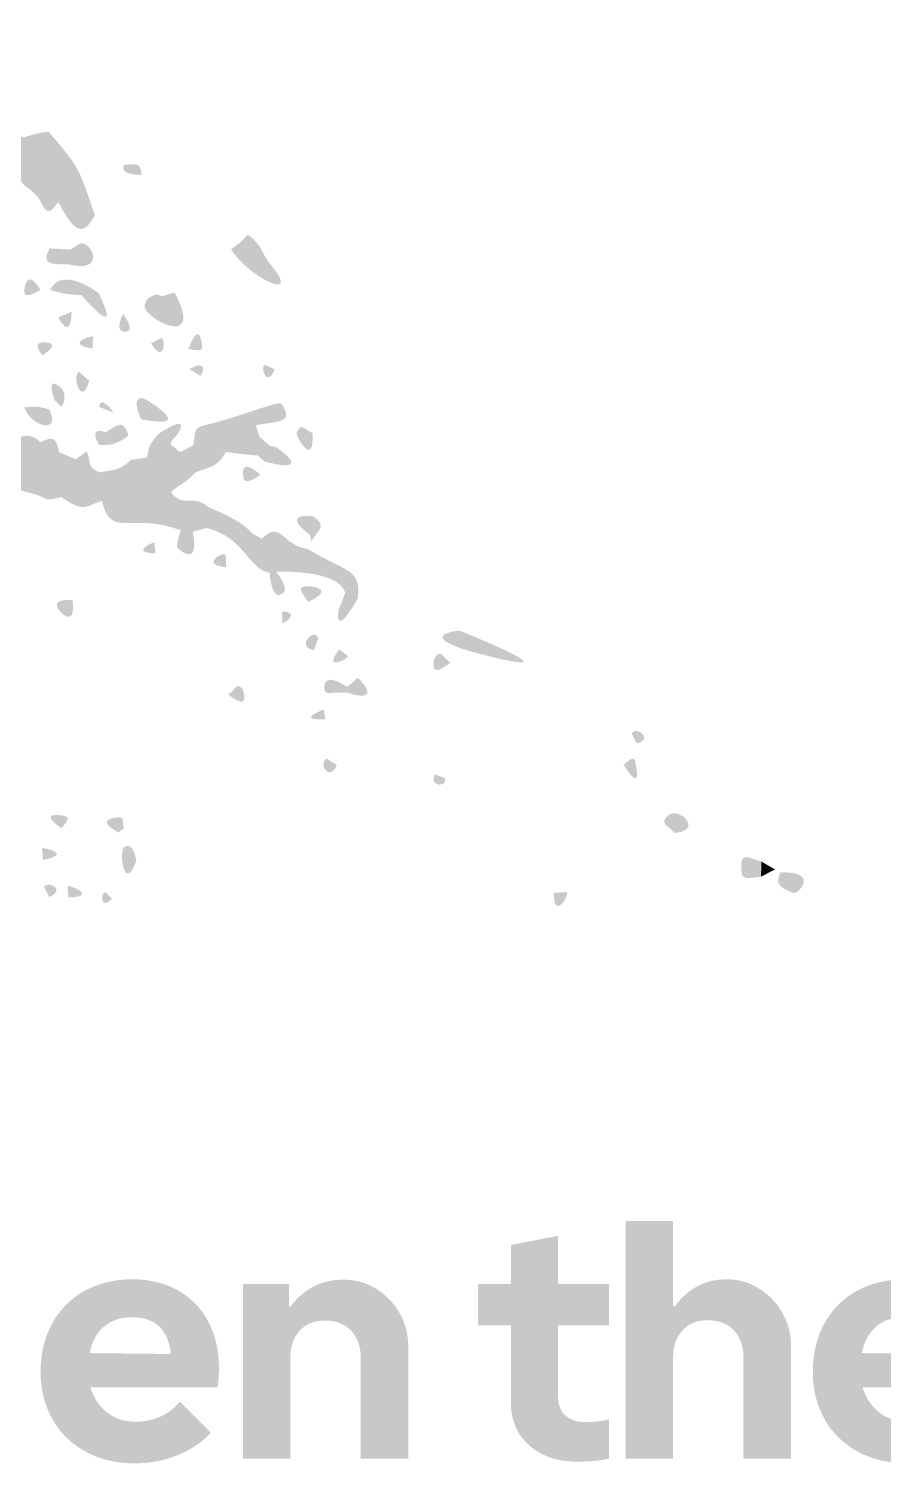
# Model space of a CAD drawing. Header units: millimetres. Extents: x 1296 to 1509, y 27 to 134.
# Drawn here: x 1365.73 to 1388, y 28.66 to 66.06 of the extents above; entities that cross this region are included whole.
import ezdxf

# ---------------------------------------------------------------- set-up
doc = ezdxf.new("R2010")
doc.units = ezdxf.units.MM

msp = doc.modelspace()

# ---------------------------------------------------------------- hatches: boundary and pattern name
at = {"true_color": 0x080808, "transparency": 33554687}
h = msp.add_hatch(color=18, dxfattribs=at)
edge = h.paths.add_edge_path(flags=0)
edge.add_spline(control_points=[(1364.169, 66.057), (1364.169, 66.057), (1364.287, 66.036), (1364.287, 66.036), (1365.489, 64.64), (1364.86, 64.34), (1364.96, 63.861), (1364.966, 63.831), (1365.491, 63.191), (1365.605, 63.227), (1365.656, 63.243), (1366.104, 63.385), (1366.256, 63.364), (1367.082, 62.404), (1367.039, 62.399), (1367.451, 61.203), (1367.112, 60.528), (1366.861, 60.872), (1366.5, 61.538), (1366.375, 62.433), (1366.263, 62.514), (1365.36, 62.537), (1365.36, 62.537), (1365.302, 62.701), (1365.302, 62.701), (1365.157, 62.95), (1365.163, 62.934), (1364.886, 63.066), (1364.643, 63.564), (1364.479, 63.267), (1364.42, 63.009), (1364.42, 63.009), (1364.216, 63.193), (1364.216, 63.193), (1363.966, 63.85), (1363.995, 63.86), (1364.284, 64.525), (1364.284, 64.525), (1364.119, 64.698), (1364.119, 64.698), (1364.103, 64.771), (1363.989, 65.264), (1363.751, 65.552), (1364.025, 65.762), (1363.993, 65.765), (1364.169, 66.057)], knot_values=[0, 0, 0, 0, 1, 1, 1, 2, 2, 2, 3, 3, 3, 4, 4, 4, 5, 5, 5, 6, 6, 6, 7, 7, 7, 8, 8, 8, 9, 9, 9, 10, 10, 10, 11, 11, 11, 12, 12, 12, 13, 13, 13, 14, 14, 14, 15, 15, 15, 15], degree=3, periodic=1)
h = msp.add_hatch(color=18, dxfattribs=at)
edge = h.paths.add_edge_path(flags=0)
edge.add_spline(control_points=[(1365.36, 62.537), (1366.263, 62.514), (1366.375, 62.433), (1366.5, 61.538), (1366.44, 61.512), (1366.262, 61.044), (1366.063, 61.502), (1365.97, 61.715), (1365.79, 61.84), (1365.759, 61.861), (1365.414, 62.101), (1365.525, 62.167), (1365.36, 62.537)], knot_values=[0, 0, 0, 0, 1, 1, 1, 2, 2, 2, 3, 3, 3, 4, 4, 4, 4], degree=3, periodic=1)
h = msp.add_hatch(color=18, dxfattribs=at)
edge = h.paths.add_edge_path(flags=0)
edge.add_spline(control_points=[(1368.666, 62.245), (1368.05, 62.25), (1368.196, 62.505), (1368.236, 62.509), (1368.575, 62.543), (1368.647, 62.553), (1368.666, 62.245)], knot_values=[0, 0, 0, 0, 1, 1, 1, 2, 2, 2, 2], degree=3, periodic=1)
h = msp.add_hatch(color=18, dxfattribs=at)
edge = h.paths.add_edge_path(flags=0)
edge.add_spline(control_points=[(1371.44, 60.694), (1371.86, 60.356), (1371.732, 60.281), (1372.066, 59.869), (1372.876, 58.868), (1371.387, 59.638), (1371.005, 60.311), (1371.271, 60.498), (1371.242, 60.48), (1371.44, 60.694)], knot_values=[0, 0, 0, 0, 1, 1, 1, 2, 2, 2, 3, 3, 3, 3], degree=3, periodic=1)
h = msp.add_hatch(color=18, dxfattribs=at)
edge = h.paths.add_edge_path(flags=0)
edge.add_spline(control_points=[(1366.273, 60.33), (1366.273, 60.33), (1366.808, 60.3), (1366.808, 60.3), (1366.808, 60.3), (1366.781, 59.911), (1366.781, 59.911), (1366.298, 59.917), (1366.044, 59.914), (1366.273, 60.33)], knot_values=[0, 0, 0, 0, 1, 1, 1, 2, 2, 2, 3, 3, 3, 3], degree=3, periodic=1)
h = msp.add_hatch(color=18, dxfattribs=at)
edge = h.paths.add_edge_path(flags=0)
edge.add_spline(control_points=[(1366.808, 60.3), (1367.078, 60.46), (1367.054, 60.455), (1367.078, 60.46), (1367.383, 60.517), (1367.752, 59.672), (1366.781, 59.911), (1366.781, 59.911), (1366.808, 60.3), (1366.808, 60.3)], knot_values=[0, 0, 0, 0, 1, 1, 1, 2, 2, 2, 3, 3, 3, 3], degree=3, periodic=1)
h = msp.add_hatch(color=18, dxfattribs=at)
edge = h.paths.add_edge_path(flags=0)
edge.add_spline(control_points=[(1366.288, 59.243), (1366.575, 59.883), (1367.471, 59.223), (1367.553, 59.162), (1367.518, 59.171), (1367.524, 59.143), (1367.104, 59.112), (1366.685, 59.131), (1366.706, 59.138), (1366.288, 59.243)], knot_values=[0, 0, 0, 0, 1, 1, 1, 2, 2, 2, 3, 3, 3, 3], degree=3, periodic=1)
h = msp.add_hatch(color=18, dxfattribs=at)
edge = h.paths.add_edge_path(flags=0)
edge.add_spline(control_points=[(1366.033, 59.248), (1365.749, 59.086), (1365.548, 59.008), (1365.632, 59.352), (1365.737, 59.783), (1366.017, 59.277), (1366.033, 59.248)], knot_values=[0, 0, 0, 0, 1, 1, 1, 2, 2, 2, 2], degree=3, periodic=1)
h = msp.add_hatch(color=18, dxfattribs=at)
edge = h.paths.add_edge_path(flags=0)
edge.add_spline(control_points=[(1367.553, 59.162), (1368.204, 57.825), (1367.127, 59.085), (1367.104, 59.112), (1367.524, 59.143), (1367.518, 59.171), (1367.553, 59.162)], knot_values=[0, 0, 0, 0, 1, 1, 1, 2, 2, 2, 2], degree=3, periodic=1)
h = msp.add_hatch(color=18, dxfattribs=at)
edge = h.paths.add_edge_path(flags=0)
edge.add_spline(control_points=[(1369.532, 59.181), (1370.369, 57.619), (1368.642, 58.545), (1368.753, 58.857), (1368.827, 59.065), (1368.838, 59.03), (1369.049, 59.132), (1369.049, 59.132), (1369.213, 59.085), (1369.213, 59.085), (1369.213, 59.085), (1369.532, 59.181), (1369.532, 59.181)], knot_values=[0, 0, 0, 0, 1, 1, 1, 2, 2, 2, 3, 3, 3, 4, 4, 4, 4], degree=3, periodic=1)
h = msp.add_hatch(color=18, dxfattribs=at)
edge = h.paths.add_edge_path(flags=0)
edge.add_spline(control_points=[(1366.847, 58.681), (1366.831, 57.907), (1366.509, 58.495), (1366.509, 58.525), (1366.51, 58.555), (1366.509, 58.525), (1366.847, 58.681)], knot_values=[0, 0, 0, 0, 1, 1, 1, 2, 2, 2, 2], degree=3, periodic=1)
h = msp.add_hatch(color=18, dxfattribs=at)
edge = h.paths.add_edge_path(flags=0)
edge.add_spline(control_points=[(1368.188, 58.626), (1368.544, 58.134), (1368.253, 58.155), (1368.216, 58.158), (1367.957, 58.177), (1368.171, 58.593), (1368.188, 58.626)], knot_values=[0, 0, 0, 0, 1, 1, 1, 2, 2, 2, 2], degree=3, periodic=1)
h = msp.add_hatch(color=18, dxfattribs=at)
edge = h.paths.add_edge_path(flags=0)
edge.add_spline(control_points=[(1369.896, 57.702), (1369.905, 57.732), (1370.139, 58.435), (1370.24, 57.875), (1370.291, 57.592), (1370.16, 57.69), (1369.896, 57.702)], knot_values=[0, 0, 0, 0, 1, 1, 1, 2, 2, 2, 2], degree=3, periodic=1)
h = msp.add_hatch(color=18, dxfattribs=at)
edge = h.paths.add_edge_path(flags=0)
edge.add_spline(control_points=[(1367.391, 57.72), (1366.664, 57.836), (1367.352, 58.067), (1367.404, 58.03), (1367.424, 58.016), (1367.404, 58.03), (1367.391, 57.72)], knot_values=[0, 0, 0, 0, 1, 1, 1, 2, 2, 2, 2], degree=3, periodic=1)
h = msp.add_hatch(color=18, dxfattribs=at)
edge = h.paths.add_edge_path(flags=0)
edge.add_spline(control_points=[(1368.92, 57.858), (1368.92, 57.858), (1369.196, 57.997), (1369.196, 57.997), (1369.315, 57.926), (1369.239, 57.307), (1368.92, 57.858)], knot_values=[0, 0, 0, 0, 1, 1, 1, 2, 2, 2, 2], degree=3, periodic=1)
h = msp.add_hatch(color=18, dxfattribs=at)
edge = h.paths.add_edge_path(flags=0)
edge.add_spline(control_points=[(1366.09, 57.541), (1366.072, 57.561), (1365.819, 57.849), (1366.081, 57.886), (1366.108, 57.89), (1366.647, 57.895), (1366.09, 57.541)], knot_values=[0, 0, 0, 0, 1, 1, 1, 2, 2, 2, 2], degree=3, periodic=1)
h = msp.add_hatch(color=18, dxfattribs=at)
edge = h.paths.add_edge_path(flags=0)
edge.add_spline(control_points=[(1369.913, 57.188), (1370.447, 57.47), (1370.237, 57.028), (1370.213, 57.013), (1370.19, 56.998), (1370.213, 57.013), (1369.913, 57.188)], knot_values=[0, 0, 0, 0, 1, 1, 1, 2, 2, 2, 2], degree=3, periodic=1)
h = msp.add_hatch(color=18, dxfattribs=at)
edge = h.paths.add_edge_path(flags=0)
edge.add_spline(control_points=[(1372.138, 57.184), (1371.962, 56.675), (1371.747, 57.228), (1371.879, 57.292), (1371.9, 57.301), (1371.879, 57.292), (1372.138, 57.184)], knot_values=[0, 0, 0, 0, 1, 1, 1, 2, 2, 2, 2], degree=3, periodic=1)
h = msp.add_hatch(color=18, dxfattribs=at)
edge = h.paths.add_edge_path(flags=0)
edge.add_spline(control_points=[(1366.41, 56.357), (1366.4, 56.385), (1366.142, 57.081), (1366.576, 56.691), (1366.722, 56.561), (1366.66, 56.228), (1366.57, 56.219), (1366.5, 56.213), (1366.48, 56.364), (1366.41, 56.357)], knot_values=[0, 0, 0, 0, 1, 1, 1, 2, 2, 2, 3, 3, 3, 3], degree=3, periodic=1)
h = msp.add_hatch(color=18, dxfattribs=at)
edge = h.paths.add_edge_path(flags=0)
edge.add_spline(control_points=[(1367.308, 56.88), (1367.092, 56.135), (1366.846, 57.083), (1367.042, 57.107), (1367.07, 57.11), (1367.042, 57.107), (1367.308, 56.88)], knot_values=[0, 0, 0, 0, 1, 1, 1, 2, 2, 2, 2], degree=3, periodic=1)
h = msp.add_hatch(color=18, dxfattribs=at)
edge = h.paths.add_edge_path(flags=0)
edge.add_spline(control_points=[(1367.95, 56.044), (1367.95, 56.044), (1367.562, 56.199), (1367.562, 56.199), (1367.6, 56.531), (1367.931, 56.071), (1367.95, 56.044)], knot_values=[0, 0, 0, 0, 1, 1, 1, 2, 2, 2, 2], degree=3, periodic=1)
h = msp.add_hatch(color=18, dxfattribs=at)
edge = h.paths.add_edge_path(flags=0)
edge.add_spline(control_points=[(1368.656, 55.88), (1368.386, 56.478), (1368.672, 56.448), (1368.741, 56.415), (1368.78, 56.396), (1370.176, 55.575), (1368.656, 55.88)], knot_values=[0, 0, 0, 0, 1, 1, 1, 2, 2, 2, 2], degree=3, periodic=1)
h = msp.add_hatch(color=18, dxfattribs=at)
edge = h.paths.add_edge_path(flags=0)
edge.add_spline(control_points=[(1365.61, 56.185), (1365.946, 56.221), (1365.923, 56.221), (1366.266, 56.136), (1366.587, 55.474), (1365.79, 55.685), (1365.61, 56.185)], knot_values=[0, 0, 0, 0, 1, 1, 1, 2, 2, 2, 2], degree=3, periodic=1)
h = msp.add_hatch(color=18, dxfattribs=at)
edge = h.paths.add_edge_path(flags=0)
edge.add_spline(control_points=[(1371.644, 55.72), (1371.12, 55.498), (1371.088, 55.531), (1370.875, 55.026), (1370.729, 54.807), (1370.758, 54.826), (1370.544, 54.662), (1370.414, 54.809), (1370.353, 54.704), (1370.211, 54.865), (1370.191, 54.888), (1370.211, 54.865), (1370.017, 55.201), (1370.088, 55.56), (1369.999, 55.652), (1370.355, 55.732), (1371.082, 55.894), (1372.255, 56.367), (1372.31, 56.288), (1372.662, 55.776), (1372.243, 55.833), (1371.644, 55.72)], knot_values=[0, 0, 0, 0, 1, 1, 1, 2, 2, 2, 3, 3, 3, 4, 4, 4, 5, 5, 5, 6, 6, 6, 7, 7, 7, 7], degree=3, periodic=1)
h = msp.add_hatch(color=18, dxfattribs=at)
edge = h.paths.add_edge_path(flags=0)
edge.add_spline(control_points=[(1366.037, 55.273), (1365.903, 55.051), (1365.891, 55.086), (1365.761, 54.867), (1365.292, 54.692), (1365.334, 54.68), (1364.951, 54.403), (1364.951, 54.403), (1364.837, 54.446), (1364.837, 54.446), (1365.4, 55.924), (1365.956, 55.356), (1366.037, 55.273)], knot_values=[0, 0, 0, 0, 1, 1, 1, 2, 2, 2, 3, 3, 3, 4, 4, 4, 4], degree=3, periodic=1)
h = msp.add_hatch(color=18, dxfattribs=at)
edge = h.paths.add_edge_path(flags=0)
edge.add_spline(control_points=[(1367.732, 55.531), (1368.07, 55.755), (1368.184, 55.863), (1368.318, 55.498), (1368.362, 55.377), (1367.913, 55.228), (1367.873, 55.215), (1367.873, 55.215), (1367.732, 55.531), (1367.732, 55.531)], knot_values=[0, 0, 0, 0, 1, 1, 1, 2, 2, 2, 3, 3, 3, 3], degree=3, periodic=1)
h = msp.add_hatch(color=18, dxfattribs=at)
edge = h.paths.add_edge_path(flags=0)
edge.add_spline(control_points=[(1369.084, 55.477), (1369.121, 55.502), (1369.922, 56.052), (1369.643, 55.535), (1369.585, 55.428), (1369.445, 55.357), (1369.433, 55.236), (1369.426, 55.157), (1369.605, 55.145), (1369.598, 55.066), (1369.598, 55.066), (1369.508, 54.901), (1369.508, 54.901), (1369.157, 54.64), (1369.073, 54.515), (1368.808, 54.882), (1368.884, 55.214), (1368.877, 55.196), (1369.084, 55.477)], knot_values=[0, 0, 0, 0, 1, 1, 1, 2, 2, 2, 3, 3, 3, 4, 4, 4, 5, 5, 5, 6, 6, 6, 6], degree=3, periodic=1)
h = msp.add_hatch(color=18, dxfattribs=at)
edge = h.paths.add_edge_path(flags=0)
edge.add_spline(control_points=[(1371.644, 55.72), (1371.746, 55.425), (1371.736, 55.448), (1371.746, 55.425), (1371.776, 55.354), (1371.8, 55.404), (1371.824, 55.349), (1371.845, 55.103), (1371.818, 55.125), (1371.7, 54.934), (1371.634, 54.939), (1371.188, 54.972), (1370.875, 55.026), (1371.088, 55.531), (1371.12, 55.498), (1371.644, 55.72)], knot_values=[0, 0, 0, 0, 1, 1, 1, 2, 2, 2, 3, 3, 3, 4, 4, 4, 5, 5, 5, 5], degree=3, periodic=1)
h = msp.add_hatch(color=18, dxfattribs=at)
edge = h.paths.add_edge_path(flags=0)
edge.add_spline(control_points=[(1373.129, 55.514), (1373.174, 54.583), (1372.678, 55.443), (1372.714, 55.527), (1372.831, 55.797), (1372.889, 55.63), (1373.129, 55.514)], knot_values=[0, 0, 0, 0, 1, 1, 1, 2, 2, 2, 2], degree=3, periodic=1)
h = msp.add_hatch(color=18, dxfattribs=at)
edge = h.paths.add_edge_path(flags=0)
edge.add_spline(control_points=[(1366.037, 55.273), (1366.368, 55.455), (1366.45, 55.394), (1366.519, 55.019), (1366.277, 54.666), (1366.325, 54.6), (1365.906, 54.519), (1365.906, 54.519), (1365.761, 54.867), (1365.761, 54.867), (1365.891, 55.086), (1365.903, 55.051), (1366.037, 55.273)], knot_values=[0, 0, 0, 0, 1, 1, 1, 2, 2, 2, 3, 3, 3, 4, 4, 4, 4], degree=3, periodic=1)
h = msp.add_hatch(color=18, dxfattribs=at)
edge = h.paths.add_edge_path(flags=0)
edge.add_spline(control_points=[(1367.732, 55.531), (1367.732, 55.531), (1367.873, 55.215), (1367.873, 55.215), (1367.873, 55.215), (1367.572, 55.202), (1367.572, 55.202), (1367.381, 55.486), (1367.444, 55.663), (1367.732, 55.531)], knot_values=[0, 0, 0, 0, 1, 1, 1, 2, 2, 2, 3, 3, 3, 3], degree=3, periodic=1)
h = msp.add_hatch(color=18, dxfattribs=at)
edge = h.paths.add_edge_path(flags=0)
edge.add_spline(control_points=[(1371.824, 55.349), (1372.012, 55.185), (1371.995, 55.197), (1372.012, 55.185), (1372.085, 55.132), (1372.099, 55.205), (1372.183, 55.144), (1372.183, 55.144), (1372.035, 54.734), (1372.035, 54.734), (1372.035, 54.734), (1371.873, 54.778), (1371.873, 54.778), (1371.873, 54.778), (1371.7, 54.934), (1371.7, 54.934), (1371.818, 55.125), (1371.845, 55.103), (1371.824, 55.349)], knot_values=[0, 0, 0, 0, 1, 1, 1, 2, 2, 2, 3, 3, 3, 4, 4, 4, 5, 5, 5, 6, 6, 6, 6], degree=3, periodic=1)
h = msp.add_hatch(color=18, dxfattribs=at)
edge = h.paths.add_edge_path(flags=0)
edge.add_spline(control_points=[(1366.519, 55.019), (1366.519, 55.019), (1366.953, 54.833), (1366.953, 54.833), (1366.953, 54.833), (1366.874, 54.588), (1366.874, 54.588), (1366.413, 54.319), (1366.43, 54.344), (1365.972, 54.042), (1365.96, 54.295), (1365.925, 54.27), (1365.906, 54.519), (1366.325, 54.6), (1366.277, 54.666), (1366.519, 55.019)], knot_values=[0, 0, 0, 0, 1, 1, 1, 2, 2, 2, 3, 3, 3, 4, 4, 4, 5, 5, 5, 5], degree=3, periodic=1)
h = msp.add_hatch(color=18, dxfattribs=at)
edge = h.paths.add_edge_path(flags=0)
edge.add_spline(control_points=[(1367.242, 55.042), (1367.373, 54.71), (1367.253, 54.614), (1367.582, 54.492), (1367.2, 54.23), (1367.442, 54.159), (1367.641, 53.748), (1367.242, 53.649), (1367.197, 53.403), (1366.58, 53.851), (1366.717, 54.046), (1366.943, 54.166), (1367.081, 54.361), (1367.171, 54.489), (1367.103, 54.564), (1367.091, 54.577), (1367.002, 54.675), (1366.963, 54.491), (1366.874, 54.588), (1366.874, 54.588), (1366.953, 54.833), (1366.953, 54.833), (1366.953, 54.833), (1367.242, 55.042), (1367.242, 55.042)], knot_values=[0, 0, 0, 0, 1, 1, 1, 2, 2, 2, 3, 3, 3, 4, 4, 4, 5, 5, 5, 6, 6, 6, 7, 7, 7, 8, 8, 8, 8], degree=3, periodic=1)
h = msp.add_hatch(color=18, dxfattribs=at)
edge = h.paths.add_edge_path(flags=0)
edge.add_spline(control_points=[(1369.598, 55.066), (1369.598, 55.066), (1369.707, 55.032), (1369.707, 55.032), (1369.707, 55.032), (1370.072, 54.49), (1370.072, 54.49), (1369.831, 54.195), (1369.37, 54.027), (1369.455, 53.939), (1369.827, 53.555), (1370.005, 53.948), (1370.427, 53.578), (1370.427, 53.578), (1370.362, 53.045), (1370.362, 53.045), (1370.362, 53.045), (1370.007, 52.947), (1370.007, 52.947), (1370.007, 52.947), (1369.69, 52.983), (1369.69, 52.983), (1368.382, 53.479), (1367.86, 52.74), (1367.641, 53.748), (1367.442, 54.159), (1367.2, 54.23), (1367.582, 54.492), (1368.019, 54.584), (1368.036, 54.512), (1368.397, 54.817), (1369.123, 53.605), (1369.813, 54.299), (1369.508, 54.901), (1369.508, 54.901), (1369.598, 55.066), (1369.598, 55.066)], knot_values=[0, 0, 0, 0, 1, 1, 1, 2, 2, 2, 3, 3, 3, 4, 4, 4, 5, 5, 5, 6, 6, 6, 7, 7, 7, 8, 8, 8, 9, 9, 9, 10, 10, 10, 11, 11, 11, 12, 12, 12, 12], degree=3, periodic=1)
h = msp.add_hatch(color=18, dxfattribs=at)
edge = h.paths.add_edge_path(flags=0)
edge.add_spline(control_points=[(1370.017, 55.201), (1370.211, 54.865), (1370.191, 54.888), (1370.211, 54.865), (1370.353, 54.704), (1370.414, 54.809), (1370.544, 54.662), (1370.544, 54.662), (1370.072, 54.49), (1370.072, 54.49), (1370.072, 54.49), (1369.707, 55.032), (1369.707, 55.032), (1369.707, 55.032), (1370.017, 55.201), (1370.017, 55.201)], knot_values=[0, 0, 0, 0, 1, 1, 1, 2, 2, 2, 3, 3, 3, 4, 4, 4, 5, 5, 5, 5], degree=3, periodic=1)
h = msp.add_hatch(color=18, dxfattribs=at)
edge = h.paths.add_edge_path(flags=0)
edge.add_spline(control_points=[(1372.183, 55.144), (1372.215, 55.13), (1373.136, 54.489), (1372.035, 54.734), (1372.035, 54.734), (1372.183, 55.144), (1372.183, 55.144)], knot_values=[0, 0, 0, 0, 1, 1, 1, 2, 2, 2, 2], degree=3, periodic=1)
h = msp.add_hatch(color=18, dxfattribs=at)
edge = h.paths.add_edge_path(flags=0)
edge.add_spline(control_points=[(1365.761, 54.867), (1365.761, 54.867), (1365.906, 54.519), (1365.906, 54.519), (1365.925, 54.27), (1365.96, 54.295), (1365.972, 54.042), (1365.972, 54.042), (1365.976, 53.898), (1365.976, 53.898), (1365.405, 54.062), (1365.385, 54.004), (1364.951, 54.403), (1365.334, 54.68), (1365.292, 54.692), (1365.761, 54.867)], knot_values=[0, 0, 0, 0, 1, 1, 1, 2, 2, 2, 3, 3, 3, 4, 4, 4, 5, 5, 5, 5], degree=3, periodic=1)
h = msp.add_hatch(color=18, dxfattribs=at)
edge = h.paths.add_edge_path(flags=0)
edge.add_spline(control_points=[(1366.874, 54.588), (1366.963, 54.491), (1367.002, 54.675), (1367.091, 54.577), (1367.103, 54.564), (1367.171, 54.489), (1367.081, 54.361), (1366.943, 54.166), (1366.717, 54.046), (1366.58, 53.851), (1366.263, 53.764), (1366.263, 53.75), (1365.976, 53.898), (1365.976, 53.898), (1365.972, 54.042), (1365.972, 54.042), (1366.43, 54.344), (1366.413, 54.319), (1366.874, 54.588)], knot_values=[0, 0, 0, 0, 1, 1, 1, 2, 2, 2, 3, 3, 3, 4, 4, 4, 5, 5, 5, 6, 6, 6, 6], degree=3, periodic=1)
h = msp.add_hatch(color=18, dxfattribs=at)
edge = h.paths.add_edge_path(flags=0)
edge.add_spline(control_points=[(1368.397, 54.817), (1368.397, 54.817), (1368.808, 54.882), (1368.808, 54.882), (1369.073, 54.515), (1369.157, 54.64), (1369.508, 54.901), (1369.813, 54.299), (1369.123, 53.605), (1368.397, 54.817)], knot_values=[0, 0, 0, 0, 1, 1, 1, 2, 2, 2, 3, 3, 3, 3], degree=3, periodic=1)
h = msp.add_hatch(color=18, dxfattribs=at)
edge = h.paths.add_edge_path(flags=0)
edge.add_spline(control_points=[(1371.764, 54.431), (1371.363, 54.132), (1371.333, 54.316), (1371.327, 54.352), (1371.231, 54.938), (1371.738, 54.455), (1371.764, 54.431)], knot_values=[0, 0, 0, 0, 1, 1, 1, 2, 2, 2, 2], degree=3, periodic=1)
h = msp.add_hatch(color=18, dxfattribs=at)
edge = h.paths.add_edge_path(flags=0)
edge.add_spline(control_points=[(1370.427, 53.578), (1371.369, 53.199), (1371.534, 52.918), (1371.554, 52.902), (1371.554, 52.902), (1371.805, 52.763), (1371.805, 52.763), (1372.313, 53.266), (1372.319, 52.588), (1372.996, 52.501), (1374.071, 51.856), (1374.388, 51.987), (1374.307, 51.209), (1374.307, 51.209), (1373.981, 51.367), (1373.981, 51.367), (1373.915, 51.451), (1373.859, 51.917), (1372.176, 51.909), (1372.176, 51.909), (1372.011, 51.87), (1372.011, 51.87), (1371.41, 52.009), (1371.374, 52.783), (1370.362, 53.045), (1370.362, 53.045), (1370.427, 53.578), (1370.427, 53.578)], knot_values=[0, 0, 0, 0, 1, 1, 1, 2, 2, 2, 3, 3, 3, 4, 4, 4, 5, 5, 5, 6, 6, 6, 7, 7, 7, 8, 8, 8, 9, 9, 9, 9], degree=3, periodic=1)
h = msp.add_hatch(color=18, dxfattribs=at)
edge = h.paths.add_edge_path(flags=0)
edge.add_spline(control_points=[(1373.057, 52.867), (1372.269, 53.449), (1373.116, 53.366), (1373.147, 53.343), (1373.482, 53.104), (1373.325, 53.032), (1373.094, 52.701), (1373.094, 52.701), (1373.057, 52.867), (1373.057, 52.867)], knot_values=[0, 0, 0, 0, 1, 1, 1, 2, 2, 2, 3, 3, 3, 3], degree=3, periodic=1)
h = msp.add_hatch(color=18, dxfattribs=at)
edge = h.paths.add_edge_path(flags=0)
edge.add_spline(control_points=[(1369.69, 52.983), (1369.69, 52.983), (1370.007, 52.947), (1370.007, 52.947), (1370.194, 51.949), (1369.607, 52.508), (1369.594, 52.552), (1369.579, 52.605), (1369.68, 52.949), (1369.69, 52.983)], knot_values=[0, 0, 0, 0, 1, 1, 1, 2, 2, 2, 3, 3, 3, 3], degree=3, periodic=1)
h = msp.add_hatch(color=18, dxfattribs=at)
edge = h.paths.add_edge_path(flags=0)
edge.add_spline(control_points=[(1369.03, 52.384), (1368.355, 52.389), (1368.966, 52.69), (1369.003, 52.656), (1369.019, 52.642), (1369.003, 52.656), (1369.03, 52.384)], knot_values=[0, 0, 0, 0, 1, 1, 1, 2, 2, 2, 2], degree=3, periodic=1)
h = msp.add_hatch(color=18, dxfattribs=at)
edge = h.paths.add_edge_path(flags=0)
edge.add_spline(control_points=[(1370.882, 52.013), (1370.268, 52.084), (1370.68, 52.319), (1370.706, 52.33), (1370.942, 52.432), (1370.838, 52.261), (1370.882, 52.013)], knot_values=[0, 0, 0, 0, 1, 1, 1, 2, 2, 2, 2], degree=3, periodic=1)
h = msp.add_hatch(color=18, dxfattribs=at)
edge = h.paths.add_edge_path(flags=0)
edge.add_spline(control_points=[(1372.011, 51.87), (1372.011, 51.87), (1372.176, 51.909), (1372.176, 51.909), (1372.506, 51.477), (1372.395, 51.379), (1372.36, 51.348), (1372.064, 51.084), (1372.014, 51.819), (1372.011, 51.87)], knot_values=[0, 0, 0, 0, 1, 1, 1, 2, 2, 2, 3, 3, 3, 3], degree=3, periodic=1)
h = msp.add_hatch(color=18, dxfattribs=at)
edge = h.paths.add_edge_path(flags=0)
edge.add_spline(control_points=[(1373.015, 51.115), (1372.85, 51.372), (1372.674, 51.513), (1373.002, 51.527), (1373.034, 51.529), (1373.776, 51.473), (1373.015, 51.115)], knot_values=[0, 0, 0, 0, 1, 1, 1, 2, 2, 2, 2], degree=3, periodic=1)
h = msp.add_hatch(color=18, dxfattribs=at)
edge = h.paths.add_edge_path(flags=0)
edge.add_spline(control_points=[(1373.981, 51.367), (1373.981, 51.367), (1374.307, 51.209), (1374.307, 51.209), (1374.283, 51.166), (1373.731, 50.175), (1373.797, 50.873), (1373.801, 50.915), (1373.818, 50.905), (1373.981, 51.367)], knot_values=[0, 0, 0, 0, 1, 1, 1, 2, 2, 2, 3, 3, 3, 3], degree=3, periodic=1)
h = msp.add_hatch(color=18, dxfattribs=at)
edge = h.paths.add_edge_path(flags=0)
edge.add_spline(control_points=[(1366.874, 51.164), (1366.949, 50.445), (1366.587, 50.826), (1366.563, 50.851), (1366.216, 51.216), (1366.839, 51.167), (1366.874, 51.164)], knot_values=[0, 0, 0, 0, 1, 1, 1, 2, 2, 2, 2], degree=3, periodic=1)
h = msp.add_hatch(color=18, dxfattribs=at)
edge = h.paths.add_edge_path(flags=0)
edge.add_spline(control_points=[(1372.343, 50.546), (1372.341, 50.864), (1372.32, 50.852), (1372.341, 50.864), (1372.363, 50.877), (1372.842, 50.847), (1372.343, 50.546)], knot_values=[0, 0, 0, 0, 1, 1, 1, 2, 2, 2, 2], degree=3, periodic=1)
h = msp.add_hatch(color=18, dxfattribs=at)
edge = h.paths.add_edge_path(flags=0)
edge.add_spline(control_points=[(1373.167, 49.862), (1372.676, 49.93), (1373.168, 50.469), (1373.273, 50.179), (1373.282, 50.154), (1373.273, 50.179), (1373.167, 49.862)], knot_values=[0, 0, 0, 0, 1, 1, 1, 2, 2, 2, 2], degree=3, periodic=1)
h = msp.add_hatch(color=18, dxfattribs=at)
edge = h.paths.add_edge_path(flags=0)
edge.add_spline(control_points=[(1376.946, 50.371), (1377, 50.351), (1380.4, 48.994), (1377.372, 49.792), (1377.317, 49.806), (1375.788, 50.209), (1376.946, 50.371)], knot_values=[0, 0, 0, 0, 1, 1, 1, 2, 2, 2, 2], degree=3, periodic=1)
h = msp.add_hatch(color=18, dxfattribs=at)
edge = h.paths.add_edge_path(flags=0)
edge.add_spline(control_points=[(1373.819, 49.874), (1374.047, 49.702), (1374.049, 49.725), (1374.047, 49.702), (1374.043, 49.61), (1373.378, 49.31), (1373.819, 49.874)], knot_values=[0, 0, 0, 0, 1, 1, 1, 2, 2, 2, 2], degree=3, periodic=1)
h = msp.add_hatch(color=18, dxfattribs=at)
edge = h.paths.add_edge_path(flags=0)
edge.add_spline(control_points=[(1376.721, 49.535), (1376.11, 49.045), (1376.3, 49.649), (1376.321, 49.675), (1376.473, 49.869), (1376.489, 49.713), (1376.721, 49.535)], knot_values=[0, 0, 0, 0, 1, 1, 1, 2, 2, 2, 2], degree=3, periodic=1)
h = msp.add_hatch(color=18, dxfattribs=at)
edge = h.paths.add_edge_path(flags=0)
edge.add_spline(control_points=[(1370.935, 48.7), (1371.15, 48.872), (1371.167, 49.027), (1371.307, 48.836), (1371.326, 48.81), (1371.515, 48.227), (1370.935, 48.7)], knot_values=[0, 0, 0, 0, 1, 1, 1, 2, 2, 2, 2], degree=3, periodic=1)
h = msp.add_hatch(color=18, dxfattribs=at)
edge = h.paths.add_edge_path(flags=0)
edge.add_spline(control_points=[(1374.03, 48.902), (1374.03, 48.902), (1374.017, 48.753), (1374.017, 48.753), (1373.514, 48.765), (1373.469, 48.68), (1373.438, 48.841), (1373.429, 48.889), (1373.376, 49.327), (1374.03, 48.902)], knot_values=[0, 0, 0, 0, 1, 1, 1, 2, 2, 2, 3, 3, 3, 3], degree=3, periodic=1)
h = msp.add_hatch(color=18, dxfattribs=at)
edge = h.paths.add_edge_path(flags=0)
edge.add_spline(control_points=[(1374.03, 48.902), (1374.307, 49.128), (1374.279, 49.131), (1374.307, 49.128), (1374.353, 49.123), (1374.996, 48.442), (1374.017, 48.753), (1374.017, 48.753), (1374.03, 48.902), (1374.03, 48.902)], knot_values=[0, 0, 0, 0, 1, 1, 1, 2, 2, 2, 3, 3, 3, 3], degree=3, periodic=1)
h = msp.add_hatch(color=18, dxfattribs=at)
edge = h.paths.add_edge_path(flags=0)
edge.add_spline(control_points=[(1373.462, 48.056), (1372.643, 48.015), (1373.423, 48.313), (1373.423, 48.313), (1373.423, 48.313), (1373.462, 48.056), (1373.462, 48.056)], knot_values=[0, 0, 0, 0, 1, 1, 1, 2, 2, 2, 2], degree=3, periodic=1)
h = msp.add_hatch(color=18, dxfattribs=at)
edge = h.paths.add_edge_path(flags=0)
edge.add_spline(control_points=[(1381.578, 47.43), (1381.578, 47.43), (1381.448, 47.687), (1381.448, 47.687), (1381.553, 47.903), (1382.035, 47.536), (1381.578, 47.43)], knot_values=[0, 0, 0, 0, 1, 1, 1, 2, 2, 2, 2], degree=3, periodic=1)
h = msp.add_hatch(color=18, dxfattribs=at)
edge = h.paths.add_edge_path(flags=0)
edge.add_spline(control_points=[(1381.237, 46.868), (1381.42, 47.025), (1381.509, 47.136), (1381.557, 46.874), (1381.7, 46.094), (1381.25, 46.846), (1381.237, 46.868)], knot_values=[0, 0, 0, 0, 1, 1, 1, 2, 2, 2, 2], degree=3, periodic=1)
h = msp.add_hatch(color=18, dxfattribs=at)
edge = h.paths.add_edge_path(flags=0)
edge.add_spline(control_points=[(1373.762, 46.866), (1373.577, 46.416), (1373.26, 46.897), (1373.494, 47.032), (1373.494, 47.032), (1373.762, 46.866), (1373.762, 46.866)], knot_values=[0, 0, 0, 0, 1, 1, 1, 2, 2, 2, 2], degree=3, periodic=1)
h = msp.add_hatch(color=18, dxfattribs=at)
edge = h.paths.add_edge_path(flags=0)
edge.add_spline(control_points=[(1376.319, 46.623), (1376.575, 46.519), (1376.566, 46.539), (1376.575, 46.519), (1376.677, 46.287), (1376.132, 46.28), (1376.319, 46.623)], knot_values=[0, 0, 0, 0, 1, 1, 1, 2, 2, 2, 2], degree=3, periodic=1)
h = msp.add_hatch(color=18, dxfattribs=at)
edge = h.paths.add_edge_path(flags=0)
edge.add_spline(control_points=[(1366.579, 45.219), (1366.557, 45.233), (1365.962, 45.632), (1366.584, 45.551), (1366.844, 45.517), (1366.752, 45.411), (1366.579, 45.219)], knot_values=[0, 0, 0, 0, 1, 1, 1, 2, 2, 2, 2], degree=3, periodic=1)
h = msp.add_hatch(color=18, dxfattribs=at)
edge = h.paths.add_edge_path(flags=0)
edge.add_spline(control_points=[(1382.555, 45.095), (1382.362, 45.33), (1382.183, 45.321), (1382.378, 45.537), (1382.638, 45.827), (1383.364, 45.149), (1382.555, 45.095)], knot_values=[0, 0, 0, 0, 1, 1, 1, 2, 2, 2, 2], degree=3, periodic=1)
h = msp.add_hatch(color=18, dxfattribs=at)
edge = h.paths.add_edge_path(flags=0)
edge.add_spline(control_points=[(1368.21, 45.212), (1368.21, 45.212), (1368.068, 45.109), (1368.068, 45.109), (1367.419, 45.453), (1368.029, 45.501), (1368.06, 45.5), (1368.232, 45.496), (1368.162, 45.428), (1368.21, 45.212)], knot_values=[0, 0, 0, 0, 1, 1, 1, 2, 2, 2, 3, 3, 3, 3], degree=3, periodic=1)
h = msp.add_hatch(color=18, dxfattribs=at)
edge = h.paths.add_edge_path(flags=0)
edge.add_spline(control_points=[(1368.535, 44.375), (1368.222, 43.497), (1368.07, 44.602), (1368.218, 44.718), (1368.446, 44.896), (1368.529, 44.412), (1368.535, 44.375)], knot_values=[0, 0, 0, 0, 1, 1, 1, 2, 2, 2, 2], degree=3, periodic=1)
h = msp.add_hatch(color=18, dxfattribs=at)
edge = h.paths.add_edge_path(flags=0)
edge.add_spline(control_points=[(1366.095, 44.389), (1366.091, 44.701), (1366.071, 44.687), (1366.091, 44.701), (1366.102, 44.707), (1366.924, 44.552), (1366.095, 44.389)], knot_values=[0, 0, 0, 0, 1, 1, 1, 2, 2, 2, 2], degree=3, periodic=1)
h = msp.add_hatch(color=18, dxfattribs=at)
edge = h.paths.add_edge_path(flags=0)
edge.add_spline(control_points=[(1384.824, 44.351), (1384.824, 44.351), (1384.819, 43.955), (1384.819, 43.955), (1384.436, 43.916), (1384.299, 43.831), (1384.3, 44.208), (1384.3, 44.601), (1384.47, 44.45), (1384.824, 44.351)], knot_values=[0, 0, 0, 0, 1, 1, 1, 2, 2, 2, 3, 3, 3, 3], degree=3, periodic=1)
msp.add_hatch(color=18, dxfattribs=at).paths.add_polyline_path([(1384.824, 44.351), (1385.18, 44.143), (1384.819, 43.955)], flags=0)
h = msp.add_hatch(color=18, dxfattribs=at)
edge = h.paths.add_edge_path(flags=0)
edge.add_spline(control_points=[(1366.263, 43.421), (1366.135, 43.688), (1366.123, 43.668), (1366.135, 43.688), (1366.229, 43.85), (1366.714, 43.629), (1366.263, 43.421)], knot_values=[0, 0, 0, 0, 1, 1, 1, 2, 2, 2, 2], degree=3, periodic=1)
h = msp.add_hatch(color=18, dxfattribs=at)
edge = h.paths.add_edge_path(flags=0)
edge.add_spline(control_points=[(1385.319, 44.064), (1386.367, 44.102), (1385.777, 43.488), (1385.662, 43.528), (1385.048, 43.744), (1385.322, 43.953), (1385.319, 44.064)], knot_values=[0, 0, 0, 0, 1, 1, 1, 2, 2, 2, 2], degree=3, periodic=1)
h = msp.add_hatch(color=18, dxfattribs=at)
edge = h.paths.add_edge_path(flags=0)
edge.add_spline(control_points=[(1366.764, 43.412), (1366.746, 43.708), (1366.732, 43.689), (1366.746, 43.708), (1366.775, 43.747), (1367.569, 43.438), (1366.764, 43.412)], knot_values=[0, 0, 0, 0, 1, 1, 1, 2, 2, 2, 2], degree=3, periodic=1)
h = msp.add_hatch(color=18, dxfattribs=at)
edge = h.paths.add_edge_path(flags=0)
edge.add_spline(control_points=[(1367.897, 43.375), (1367.591, 43.061), (1367.592, 43.544), (1367.733, 43.546), (1367.752, 43.546), (1367.733, 43.546), (1367.897, 43.375)], knot_values=[0, 0, 0, 0, 1, 1, 1, 2, 2, 2, 2], degree=3, periodic=1)
h = msp.add_hatch(color=18, dxfattribs=at)
edge = h.paths.add_edge_path(flags=0)
edge.add_spline(control_points=[(1379.419, 43.535), (1379.745, 43.544), (1379.726, 43.563), (1379.745, 43.544), (1379.833, 43.453), (1379.4, 42.805), (1379.419, 43.535)], knot_values=[0, 0, 0, 0, 1, 1, 1, 2, 2, 2, 2], degree=3, periodic=1)
at = {"true_color": 0x000000, "transparency": 33554687}
h = msp.add_hatch(color=18, dxfattribs=at)
edge = h.paths.add_edge_path(flags=0)
edge.add_spline(control_points=[(1381.293, 34.981), (1381.293, 34.981), (1382.525, 34.981), (1382.525, 34.981), (1382.525, 34.981), (1382.525, 32.764), (1382.525, 32.764), (1382.525, 32.764), (1382.586, 32.764), (1382.586, 32.764), (1382.708, 32.953), (1382.884, 33.116), (1383.114, 33.254), (1383.345, 33.391), (1383.614, 33.46), (1383.923, 33.46), (1384.22, 33.46), (1384.496, 33.383), (1384.752, 33.228), (1385.009, 33.073), (1385.214, 32.863), (1385.368, 32.596), (1385.523, 32.33), (1385.6, 32.033), (1385.6, 31.707), (1385.6, 31.707), (1385.6, 28.784), (1385.6, 28.784), (1385.6, 28.784), (1384.359, 28.784), (1384.359, 28.784), (1384.359, 28.784), (1384.359, 31.414), (1384.359, 31.414), (1384.359, 31.718), (1384.275, 31.957), (1384.106, 32.132), (1383.937, 32.307), (1383.71, 32.394), (1383.425, 32.394), (1383.151, 32.394), (1382.932, 32.305), (1382.769, 32.128), (1382.606, 31.95), (1382.525, 31.712), (1382.525, 31.414), (1382.525, 31.414), (1382.525, 28.784), (1382.525, 28.784), (1382.525, 28.784), (1381.293, 28.784), (1381.293, 28.784), (1381.293, 28.784), (1381.293, 34.981), (1381.293, 34.981)], knot_values=[0, 0, 0, 0, 1, 1, 1, 2, 2, 2, 3, 3, 3, 4, 4, 4, 5, 5, 5, 6, 6, 6, 7, 7, 7, 8, 8, 8, 9, 9, 9, 10, 10, 10, 11, 11, 11, 12, 12, 12, 13, 13, 13, 14, 14, 14, 15, 15, 15, 16, 16, 16, 17, 17, 17, 18, 18, 18, 18], degree=3, periodic=1)
h = msp.add_hatch(color=18, dxfattribs=at)
edge = h.paths.add_edge_path(flags=0)
edge.add_spline(control_points=[(1378.297, 32.257), (1378.297, 32.257), (1377.44, 32.257), (1377.44, 32.257), (1377.44, 32.257), (1377.44, 33.34), (1377.44, 33.34), (1377.44, 33.34), (1378.297, 33.34), (1378.297, 33.34), (1378.297, 33.34), (1378.297, 34.354), (1378.297, 34.354), (1378.297, 34.354), (1379.528, 34.595), (1379.528, 34.595), (1379.528, 34.595), (1379.528, 33.34), (1379.528, 33.34), (1379.528, 33.34), (1380.856, 33.34), (1380.856, 33.34), (1380.856, 33.34), (1380.856, 32.257), (1380.856, 32.257), (1380.856, 32.257), (1379.528, 32.257), (1379.528, 32.257), (1379.528, 32.257), (1379.528, 30.392), (1379.528, 30.392), (1379.528, 30.174), (1379.595, 30.011), (1379.729, 29.902), (1379.863, 29.793), (1380.023, 29.738), (1380.21, 29.738), (1380.478, 29.738), (1380.693, 29.764), (1380.856, 29.816), (1380.856, 29.816), (1380.856, 28.784), (1380.856, 28.784), (1380.705, 28.756), (1380.572, 28.736), (1380.459, 28.724), (1380.345, 28.713), (1380.198, 28.707), (1380.018, 28.707), (1379.511, 28.707), (1379.097, 28.847), (1378.777, 29.128), (1378.457, 29.409), (1378.297, 29.784), (1378.297, 30.254), (1378.297, 30.254), (1378.297, 32.257), (1378.297, 32.257)], knot_values=[0, 0, 0, 0, 1, 1, 1, 2, 2, 2, 3, 3, 3, 4, 4, 4, 5, 5, 5, 6, 6, 6, 7, 7, 7, 8, 8, 8, 9, 9, 9, 10, 10, 10, 11, 11, 11, 12, 12, 12, 13, 13, 13, 14, 14, 14, 15, 15, 15, 16, 16, 16, 17, 17, 17, 18, 18, 18, 19, 19, 19, 19], degree=3, periodic=1)
h = msp.add_hatch(color=18, dxfattribs=at)
edge = h.paths.add_edge_path(flags=0)
edge.add_spline(control_points=[(1367.338, 30.641), (1367.367, 30.545), (1367.406, 30.451), (1367.455, 30.362), (1367.554, 30.181), (1367.694, 30.033), (1367.874, 29.919), (1368.055, 29.804), (1368.273, 29.747), (1368.53, 29.747), (1368.757, 29.747), (1368.972, 29.794), (1369.176, 29.889), (1369.38, 29.983), (1369.543, 30.111), (1369.665, 30.271), (1369.665, 30.271), (1370.478, 29.463), (1370.478, 29.463), (1370.268, 29.228), (1369.989, 29.036), (1369.639, 28.887), (1369.29, 28.738), (1368.908, 28.664), (1368.495, 28.664), (1368.011, 28.664), (1367.583, 28.766), (1367.211, 28.969), (1366.838, 29.173), (1366.55, 29.455), (1366.346, 29.816), (1366.142, 30.177), (1366.04, 30.581), (1366.04, 31.028), (1366.04, 31.526), (1366.143, 31.959), (1366.35, 32.325), (1366.557, 32.692), (1366.842, 32.973), (1367.206, 33.168), (1367.57, 33.363), (1367.979, 33.46), (1368.434, 33.46), (1368.882, 33.46), (1369.277, 33.364), (1369.617, 33.172), (1369.958, 32.98), (1370.222, 32.709), (1370.408, 32.36), (1370.594, 32.01), (1370.687, 31.606), (1370.687, 31.148), (1370.687, 30.993), (1370.676, 30.824), (1370.653, 30.641), (1370.653, 30.641), (1367.338, 30.641), (1367.338, 30.641)], knot_values=[0, 0, 0, 0, 1, 1, 1, 2, 2, 2, 3, 3, 3, 4, 4, 4, 5, 5, 5, 6, 6, 6, 7, 7, 7, 8, 8, 8, 9, 9, 9, 10, 10, 10, 11, 11, 11, 12, 12, 12, 13, 13, 13, 14, 14, 14, 15, 15, 15, 16, 16, 16, 17, 17, 17, 18, 18, 18, 19, 19, 19, 19], degree=3, periodic=1)
edge = h.paths.add_edge_path(flags=0)
edge.add_spline(control_points=[(1367.316, 31.536), (1367.316, 31.536), (1369.435, 31.513), (1369.435, 31.513), (1369.406, 31.774), (1369.332, 31.983), (1369.211, 32.141), (1369.042, 32.361), (1368.777, 32.472), (1368.416, 32.472), (1368.067, 32.472), (1367.79, 32.356), (1367.586, 32.123), (1367.452, 31.971), (1367.362, 31.775), (1367.316, 31.536)], knot_values=[0, 0, 0, 0, 1, 1, 1, 2, 2, 2, 3, 3, 3, 4, 4, 4, 5, 5, 5, 5], degree=3, periodic=1)
h = msp.add_hatch(color=18, dxfattribs=at)
edge = h.paths.add_edge_path(flags=0)
edge.add_spline(control_points=[(1371.316, 33.34), (1371.316, 33.34), (1372.513, 33.34), (1372.513, 33.34), (1372.513, 33.34), (1372.513, 32.755), (1372.513, 32.755), (1372.513, 32.755), (1372.566, 32.755), (1372.566, 32.755), (1372.694, 32.95), (1372.876, 33.115), (1373.112, 33.249), (1373.348, 33.384), (1373.626, 33.451), (1373.946, 33.451), (1374.243, 33.451), (1374.52, 33.374), (1374.776, 33.219), (1375.032, 33.065), (1375.237, 32.854), (1375.392, 32.588), (1375.546, 32.321), (1375.623, 32.025), (1375.623, 31.698), (1375.623, 31.698), (1375.623, 28.784), (1375.623, 28.784), (1375.623, 28.784), (1374.383, 28.784), (1374.383, 28.784), (1374.383, 28.784), (1374.383, 31.406), (1374.383, 31.406), (1374.383, 31.709), (1374.298, 31.949), (1374.129, 32.123), (1373.961, 32.298), (1373.733, 32.386), (1373.448, 32.386), (1373.174, 32.386), (1372.956, 32.297), (1372.793, 32.119), (1372.63, 31.942), (1372.548, 31.704), (1372.548, 31.406), (1372.548, 31.406), (1372.548, 28.784), (1372.548, 28.784), (1372.548, 28.784), (1371.316, 28.784), (1371.316, 28.784), (1371.316, 28.784), (1371.316, 33.34), (1371.316, 33.34)], knot_values=[0, 0, 0, 0, 1, 1, 1, 2, 2, 2, 3, 3, 3, 4, 4, 4, 5, 5, 5, 6, 6, 6, 7, 7, 7, 8, 8, 8, 9, 9, 9, 10, 10, 10, 11, 11, 11, 12, 12, 12, 13, 13, 13, 14, 14, 14, 15, 15, 15, 16, 16, 16, 17, 17, 17, 18, 18, 18, 18], degree=3, periodic=1)
h = msp.add_hatch(color=18, dxfattribs=at)
edge = h.paths.add_edge_path(flags=0)
edge.add_spline(control_points=[(1387.465, 30.641), (1387.494, 30.545), (1387.534, 30.451), (1387.583, 30.362), (1387.682, 30.181), (1387.822, 30.033), (1388.002, 29.919), (1388.183, 29.804), (1388.401, 29.747), (1388.657, 29.747), (1388.885, 29.747), (1389.1, 29.794), (1389.304, 29.889), (1389.508, 29.983), (1389.671, 30.111), (1389.793, 30.271), (1389.793, 30.271), (1390.606, 29.463), (1390.606, 29.463), (1390.396, 29.228), (1390.116, 29.036), (1389.767, 28.887), (1389.418, 28.738), (1389.036, 28.664), (1388.623, 28.664), (1388.139, 28.664), (1387.711, 28.766), (1387.338, 28.969), (1386.966, 29.173), (1386.677, 29.455), (1386.473, 29.816), (1386.27, 30.177), (1386.168, 30.581), (1386.168, 31.028), (1386.168, 31.526), (1386.271, 31.959), (1386.478, 32.325), (1386.685, 32.692), (1386.97, 32.973), (1387.334, 33.168), (1387.698, 33.363), (1388.107, 33.46), (1388.561, 33.46), (1389.01, 33.46), (1389.404, 33.364), (1389.745, 33.172), (1390.086, 32.98), (1390.349, 32.709), (1390.536, 32.36), (1390.722, 32.01), (1390.815, 31.606), (1390.815, 31.148), (1390.815, 30.993), (1390.804, 30.824), (1390.78, 30.641), (1390.78, 30.641), (1387.465, 30.641), (1387.465, 30.641)], knot_values=[0, 0, 0, 0, 1, 1, 1, 2, 2, 2, 3, 3, 3, 4, 4, 4, 5, 5, 5, 6, 6, 6, 7, 7, 7, 8, 8, 8, 9, 9, 9, 10, 10, 10, 11, 11, 11, 12, 12, 12, 13, 13, 13, 14, 14, 14, 15, 15, 15, 16, 16, 16, 17, 17, 17, 18, 18, 18, 19, 19, 19, 19], degree=3, periodic=1)
edge = h.paths.add_edge_path(flags=0)
edge.add_spline(control_points=[(1387.444, 31.536), (1387.444, 31.536), (1389.563, 31.513), (1389.563, 31.513), (1389.534, 31.774), (1389.459, 31.983), (1389.339, 32.141), (1389.17, 32.361), (1388.905, 32.472), (1388.544, 32.472), (1388.194, 32.472), (1387.918, 32.356), (1387.714, 32.123), (1387.58, 31.971), (1387.49, 31.775), (1387.444, 31.536)], knot_values=[0, 0, 0, 0, 1, 1, 1, 2, 2, 2, 3, 3, 3, 4, 4, 4, 5, 5, 5, 5], degree=3, periodic=1)

doc.saveas('drawing.dxf')
